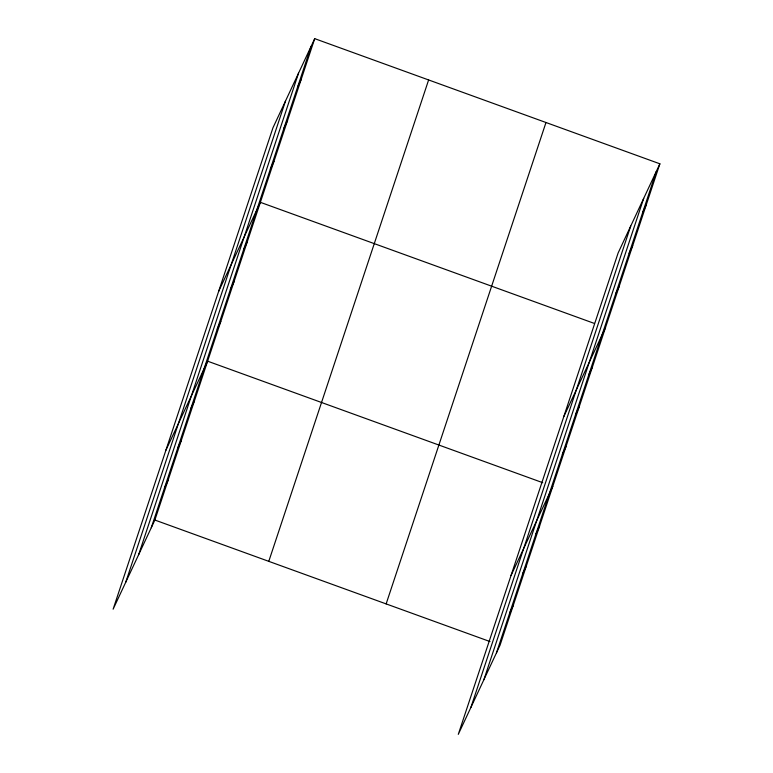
<?xml version="1.0" encoding="UTF-8"?>
<svg xmlns="http://www.w3.org/2000/svg" width="773" height="773" viewBox="0 0 773 773"><rect width="100%" height="100%" fill="white"/><g stroke="black" fill="none" stroke-linecap="round" stroke-linejoin="round"><path stroke-width="1.16" d="M125.709 582.311L285.546 100.915M138.676 554.618L298.523 73.222M151.266 527.737L311.113 46.341M314.717 38.65L272.956 127.796L113.119 609.192L154.871 520.045L314.717 38.65L659.881 163.808L500.044 645.204L458.283 734.35L618.129 252.955L659.881 163.808M268.782 561.353L428.619 79.957M386.142 603.906L545.98 122.511M470.883 707.469L630.72 226.074M483.85 679.776L643.696 198.381M496.44 652.895L656.287 171.5M297.528 87.262L301.122 79.571M283.942 128.173L287.537 120.491M270.347 169.094L273.951 161.402M218.604 291.469L260.366 202.323L594.369 323.433M243.582 249.727L247.176 242.036M230.393 289.44L233.997 281.759M217.203 329.163L220.807 321.471M165.857 450.33L207.618 361.184L542.743 482.7M190.834 408.588L194.429 400.897M177.645 448.301L181.249 440.62M164.456 488.024L168.06 480.333M642.701 212.42L646.296 204.729M629.106 253.331L632.71 245.65M615.521 294.252L619.125 286.561M563.778 416.628L605.539 327.481M588.755 374.886L592.35 367.194M575.566 414.608L579.17 406.917M562.377 454.321L565.981 446.63M511.03 575.489L552.792 486.343M536.008 533.747L539.602 526.055M522.819 573.46L526.423 565.778M509.629 613.182L513.233 605.491M154.871 520.045L489.995 641.561"/></g></svg>
